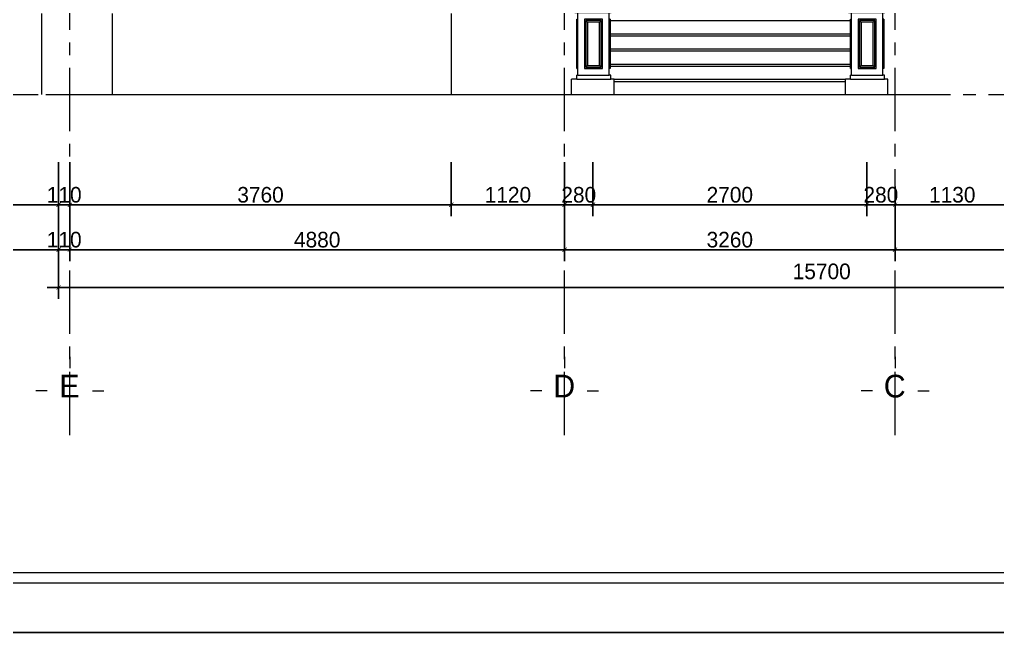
# Model space of a CAD drawing. Header units: millimetres. Extents: x 1832547 to 2001569, y -558009 to -417808.
# Drawn here: x 1882136 to 1891781, y -533453 to -527404 of the extents above; entities that cross this region are included whole.
import ezdxf
from ezdxf.enums import TextEntityAlignment as Align

# ---------------------------------------------------------------- set-up
doc = ezdxf.new("R2010")
doc.units = ezdxf.units.MM
doc.header["$MEASUREMENT"] = 0
doc.linetypes.add('CENTER', pattern=[2, 1.25, -0.25, 0.25, -0.25])
doc.layers.get('0').update_dxf_attribs({"linetype": 'CONTINUOUS'})
doc.layers.get('DEFPOINTS').update_dxf_attribs({"linetype": 'CONTINUOUS'})
for name, color, linetype, lineweight in [('AUDIT_I_160126172308-0', 7, 'CONTINUOUS', 5), ('CA-noi that', 19, 'CONTINUOUS', 9), ('CA.dim 08', 8, 'CONTINUOUS', 13), ('CA.manh 08', 8, 'CONTINUOUS', 9), ('CA.thay 145', 145, 'CONTINUOUS', 18), ('CA.tim 67', 67, 'CENTER', 9), ('CA.vat lieu 08', 8, 'CONTINUOUS', 5)]:
    doc.layers.add(name, color=color, linetype=linetype, lineweight=lineweight)
doc.styles.add('CA.JSC1', font='Vhavan.ttf', dxfattribs={"width": 0.8})
doc.styles.get("Standard").update_dxf_attribs({"font": 'roman.shx'})
doc.dimstyles.new('CA 70', dxfattribs={"dimscale": 0.7, "dimtxt": 220, "dimasz": 60, "dimexe": 160, "dimexo": 0, "dimgap": 30, "dimtad": 1, "dimdec": 0, "dimrnd": 5, "dimzin": 0, "dimdsep": 46, "dimtxsty": 'Standard', "dimblk": 'ARCHTICK', "dimcen": 0.09, "dimdle": 160, "dimclrd": 256, "dimclre": 256, "dimclrt": 255, "dimadec": 0, "dimazin": 0, "dimtfac": 1, "dimtdec": 0, "dimtix": 1, "dimtmove": 2, "dimatfit": 3, "dimldrblk": 'DOT', "dimfxl": 600, "dimfxlon": 1, "dimtolj": 1, "dimtzin": 0, "dimarcsym": 0})

# ---------------------------------------------------------------- blocks, each defined once
blk = doc.blocks.new('A$C2d76a15f')
blk.add_line((1305.6, 545.7), (27405.3, 545.7))
at = {"color": 4, "linetype": 'Continuous', "lineweight": 18}
blk.add_line((1212.4, 452.5), (27498.5, 452.5), dxfattribs=at)
at = {"layer": 'DEFPOINTS', "ltscale": 600}
blk.add_line((27951, 0), (0, 0), dxfattribs=at)
blk = doc.blocks.new('_ArchTick')
at = {"color": 1, "linetype": 'ByBlock', "const_width": 0.15}
blk.add_lwpolyline([(-0.5, -0.5), (0.5, 0.5)], dxfattribs=at)
blk = doc.blocks.new('*D100')
at = {"layer": 'CA.dim 08', "lineweight": -2, "transparency": 16777216}
for p, q in [((1881021.6, -529255.1), (1881021.6, -529787.1)), ((1882521.6, -529255.1), (1882521.6, -529787.1)), ((1882633.6, -529675.1), (1880909.6, -529675.1))]:
    blk.add_line(p, q, dxfattribs=at)
at = {"layer": 'DEFPOINTS', "color": 0, "transparency": 16777216}
for p in [(1881021.6, -529074.6), (1882521.6, -529074.6), (1881021.6, -529675.1)]:
    blk.add_point(p, dxfattribs=at)
at = {"layer": 'CA.dim 08', "lineweight": -2, "transparency": 16777216, "xscale": 42, "yscale": 42, "zscale": 42, "rotation": 180}
blk.add_blockref('_ArchTick', (1881021.6, -529675.1), dxfattribs=at)
at = {"layer": 'CA.dim 08', "lineweight": -2, "transparency": 16777216, "xscale": 42, "yscale": 42, "zscale": 42}
blk.add_blockref('_ArchTick', (1882521.6, -529675.1), dxfattribs=at)
at = {"layer": 'CA.dim 08', "color": 255, "transparency": 16777216, "insert": (1881771.6, -529577.1), "char_height": 154, "attachment_point": 5}
blk.add_mtext('\\A1;1500', dxfattribs=at)
blk = doc.blocks.new('_DOT')
at = {"color": 1, "linetype": 'ByBlock'}
blk.add_line((-0.5, 0), (-1, 0), dxfattribs=at)
at = {"color": 1, "linetype": 'ByBlock', "const_width": 0.5}
blk.add_lwpolyline([(-0.25, 0, 1), (0.25, 0, 1)], format="xyb", close=True, dxfattribs=at)
blk = doc.blocks.new('*D101')
at = {"layer": 'CA.dim 08', "lineweight": -2, "transparency": 16777216}
for p, q in [((1882521.6, -529628.6), (1882521.6, -530160.6)), ((1898221.6, -529628.6), (1898221.6, -530160.6)), ((1882409.6, -530048.6), (1898333.6, -530048.6))]:
    blk.add_line(p, q, dxfattribs=at)
at = {"layer": 'DEFPOINTS', "color": 0, "transparency": 16777216}
for p in [(1882521.6, -529028.8), (1898221.6, -529028.8), (1898221.6, -530048.6)]:
    blk.add_point(p, dxfattribs=at)
at = {"layer": 'CA.dim 08', "lineweight": -2, "transparency": 16777216, "xscale": 42, "yscale": 42, "zscale": 42, "rotation": 180}
blk.add_blockref('_ArchTick', (1882521.6, -530048.6), dxfattribs=at)
at = {"layer": 'CA.dim 08', "lineweight": -2, "transparency": 16777216, "xscale": 42, "yscale": 42, "zscale": 42}
blk.add_blockref('_ArchTick', (1898221.6, -530048.6), dxfattribs=at)
at = {"layer": 'CA.dim 08', "color": 255, "transparency": 16777216, "insert": (1890048, -529890.4), "char_height": 154, "attachment_point": 5}
blk.add_mtext('\\A1;15700', dxfattribs=at)
blk = doc.blocks.new('*D102')
at = {"layer": 'CA.dim 08', "lineweight": -2, "transparency": 16777216}
for p, q in [((1882521.6, -528812), (1882521.6, -529344)), ((1882631.6, -528812), (1882631.6, -529344)), ((1882521.6, -529232), (1882479.6, -529232)), ((1882631.6, -529232), (1882521.6, -529232)), ((1882631.6, -529232), (1882673.6, -529232))]:
    blk.add_line(p, q, dxfattribs=at)
at = {"layer": 'DEFPOINTS', "color": 0, "transparency": 16777216}
for p in [(1882521.6, -528631.4), (1882631.6, -528631.4), (1882521.6, -529232)]:
    blk.add_point(p, dxfattribs=at)
at = {"layer": 'CA.dim 08', "lineweight": -2, "transparency": 16777216, "xscale": 42, "yscale": 42, "zscale": 42}
blk.add_blockref('_ArchTick', (1882521.6, -529232), dxfattribs=at)
at = {"layer": 'CA.dim 08', "lineweight": -2, "transparency": 16777216, "xscale": 42, "yscale": 42, "zscale": 42, "rotation": 180}
blk.add_blockref('_ArchTick', (1882631.6, -529232), dxfattribs=at)
at = {"layer": 'CA.dim 08', "color": 255, "transparency": 16777216, "insert": (1882576.6, -529134), "char_height": 154, "attachment_point": 5}
blk.add_mtext('\\A1;110', dxfattribs=at)
blk = doc.blocks.new('FDBNDFJKBNFJKDNBFD')
at = {"layer": 'CA.vat lieu 08'}
for p, q in [((664804.5, -453296.5), (664804.5, -453401.5)), ((664594.5, -453611.5), (664489.5, -453611.5)), ((665014.5, -453611.5), (665119.5, -453611.5)), ((664804.5, -453926.5), (664804.5, -453821.5))]:
    blk.add_line(p, q, dxfattribs=at)
blk = doc.blocks.new('f34t43')
at = {"layer": 'CA.manh 08'}
for p, q in [((1919634.9, -524832.7), (1919634.9, -525292.5)), ((1919784.9, -524832.7), (1919634.9, -524832.7)), ((1919634.9, -524832.7), (1919650, -524847.8)), ((1919650, -524847.8), (1919650, -525277.4)), ((1919769.7, -524847.8), (1919650, -524847.8)), ((1919769.7, -524847.8), (1919769.9, -524847.7)), ((1919769.7, -525277.4), (1919769.7, -524847.8)), ((1919769.9, -524847.7), (1919784.9, -524832.7)), ((1919769.9, -525277.5), (1919769.9, -524847.7)), ((1919784.9, -525292.5), (1919784.9, -524832.7)), ((1919634.9, -525292.5), (1919649.9, -525277.5)), ((1919649.9, -525277.5), (1919650, -525277.4)), ((1919649.9, -525277.5), (1919769.9, -525277.5)), ((1919650, -525277.4), (1919769.7, -525277.4)), ((1919769.9, -525277.5), (1919769.7, -525277.4)), ((1919784.9, -525292.5), (1919769.9, -525277.5)), ((1919634.9, -525292.5), (1919784.9, -525292.5))]:
    blk.add_line(p, q, dxfattribs=at)
at = {"layer": 'CA.thay 145'}
for p, q in [((1919494.9, -524712.7), (1919494.9, -524562.7)), ((1919914.9, -524562.7), (1919494.9, -524562.7)), ((1919914.9, -524712.7), (1919914.9, -524562.7)), ((1919494.9, -524712.7), (1919524.9, -524712.7)), ((1919524.9, -524752.7), (1919524.9, -524712.7)), ((1919524.9, -524712.7), (1919884.9, -524712.7)), ((1919524.9, -524752.7), (1919554.9, -524752.7)), ((1919554.9, -524752.7), (1919864.9, -524752.7)), ((1919554.9, -524817.7), (1919554.9, -524752.7)), ((1919864.9, -524817.7), (1919864.9, -524752.7)), ((1919864.9, -524752.7), (1919884.9, -524752.7)), ((1919884.9, -524752.7), (1919884.9, -524712.7)), ((1919884.9, -524712.7), (1919914.9, -524712.7)), ((1919544.9, -524817.7), (1919554.9, -524817.7)), ((1919544.9, -525307.5), (1919544.9, -524817.7)), ((1919554.9, -525307.5), (1919554.9, -524817.7)), ((1919619.9, -524817.7), (1919619.9, -525307.5)), ((1919799.9, -524817.7), (1919619.9, -524817.7)), ((1919799.9, -525307.5), (1919799.9, -524817.7)), ((1919874.9, -524817.7), (1919864.9, -524817.7)), ((1919864.9, -525307.5), (1919864.9, -524817.7)), ((1919874.9, -524817.7), (1919874.9, -525307.5)), ((1919544.9, -525307.5), (1919554.9, -525307.5)), ((1919554.9, -525372.7), (1919544.9, -525372.7)), ((1919544.9, -525412.7), (1919544.9, -525372.7)), ((1919554.9, -525372.7), (1919554.9, -525307.5)), ((1919554.9, -525372.7), (1919864.9, -525372.7)), ((1919619.9, -525307.5), (1919799.9, -525307.5)), ((1919864.9, -525372.7), (1919864.9, -525307.5)), ((1919874.9, -525307.5), (1919864.9, -525307.5)), ((1919879.9, -525372.7), (1919864.9, -525372.7)), ((1919879.9, -525412.7), (1919879.9, -525372.7)), ((1919544.9, -525412.7), (1919494.9, -525412.7)), ((1919494.9, -525562.7), (1919494.9, -525412.7)), ((1919544.9, -525412.7), (1919879.9, -525412.7)), ((1919914.9, -525412.7), (1919879.9, -525412.7)), ((1919914.9, -525562.7), (1919914.9, -525412.7)), ((1919494.9, -525562.7), (1919914.9, -525562.7))]:
    blk.add_line(p, q, dxfattribs=at)
blk = doc.blocks.new('*D112')
at = {"layer": 'CA.manh 08', "lineweight": -2, "transparency": 16777216}
for p, q in [((1881021.6, -528812), (1881021.6, -529344)), ((1882521.6, -528848.3), (1882521.6, -529344)), ((1880909.6, -529232), (1882633.6, -529232))]:
    blk.add_line(p, q, dxfattribs=at)
at = {"layer": 'DEFPOINTS', "color": 0, "transparency": 16777216}
for p in [(1881021.6, -528174.2), (1882521.6, -528848.3), (1882521.6, -529232)]:
    blk.add_point(p, dxfattribs=at)
at = {"layer": 'CA.manh 08', "lineweight": -2, "transparency": 16777216, "xscale": 42, "yscale": 42, "zscale": 42, "rotation": 180}
blk.add_blockref('_ArchTick', (1881021.6, -529232), dxfattribs=at)
at = {"layer": 'CA.manh 08', "lineweight": -2, "transparency": 16777216, "xscale": 42, "yscale": 42, "zscale": 42}
blk.add_blockref('_ArchTick', (1882521.6, -529232), dxfattribs=at)
at = {"layer": 'CA.manh 08', "color": 255, "transparency": 16777216, "insert": (1881771.6, -529134), "char_height": 154, "attachment_point": 5}
blk.add_mtext('\\A1;1500', dxfattribs=at)
blk = doc.blocks.new('*D113')
at = {"layer": 'CA.manh 08', "lineweight": -2, "transparency": 16777216}
for p, q in [((1882631.6, -528812), (1882631.6, -529344)), ((1886393.9, -528812), (1886393.9, -529344)), ((1882519.6, -529232), (1886505.9, -529232))]:
    blk.add_line(p, q, dxfattribs=at)
at = {"layer": 'DEFPOINTS', "color": 0, "transparency": 16777216}
for p in [(1886393.9, -527909.5), (1882631.6, -528354), (1886393.9, -529232)]:
    blk.add_point(p, dxfattribs=at)
at = {"layer": 'CA.manh 08', "lineweight": -2, "transparency": 16777216, "xscale": 42, "yscale": 42, "zscale": 42, "rotation": 180}
blk.add_blockref('_ArchTick', (1882631.6, -529232), dxfattribs=at)
at = {"layer": 'CA.manh 08', "lineweight": -2, "transparency": 16777216, "xscale": 42, "yscale": 42, "zscale": 42}
blk.add_blockref('_ArchTick', (1886393.9, -529232), dxfattribs=at)
at = {"layer": 'CA.manh 08', "color": 255, "transparency": 16777216, "insert": (1884512.8, -529134), "char_height": 154, "attachment_point": 5}
blk.add_mtext('\\A1;3760', dxfattribs=at)
blk = doc.blocks.new('*D114')
at = {"layer": 'CA.manh 08', "lineweight": -2, "transparency": 16777216}
for p, q in [((1886393.9, -528812), (1886393.9, -529344)), ((1887511.6, -528812), (1887511.6, -529344)), ((1886281.9, -529232), (1887623.6, -529232))]:
    blk.add_line(p, q, dxfattribs=at)
at = {"layer": 'DEFPOINTS', "color": 0, "transparency": 16777216}
for p in [(1886393.9, -527909.5), (1887511.6, -528202.2), (1887511.6, -529232)]:
    blk.add_point(p, dxfattribs=at)
at = {"layer": 'CA.manh 08', "lineweight": -2, "transparency": 16777216, "xscale": 42, "yscale": 42, "zscale": 42, "rotation": 180}
blk.add_blockref('_ArchTick', (1886393.9, -529232), dxfattribs=at)
at = {"layer": 'CA.manh 08', "lineweight": -2, "transparency": 16777216, "xscale": 42, "yscale": 42, "zscale": 42}
blk.add_blockref('_ArchTick', (1887511.6, -529232), dxfattribs=at)
at = {"layer": 'CA.manh 08', "color": 255, "transparency": 16777216, "insert": (1886952.8, -529134), "char_height": 154, "attachment_point": 5}
blk.add_mtext('\\A1;1120', dxfattribs=at)
blk = doc.blocks.new('*D115')
at = {"layer": 'CA.manh 08', "lineweight": -2, "transparency": 16777216}
for p, q in [((1887511.6, -528812), (1887511.6, -529344)), ((1887791.6, -528812), (1887791.6, -529344)), ((1887511.6, -529232), (1887469.6, -529232)), ((1887511.6, -529232), (1887791.6, -529232)), ((1887791.6, -529232), (1887833.6, -529232))]:
    blk.add_line(p, q, dxfattribs=at)
at = {"layer": 'DEFPOINTS', "color": 0, "transparency": 16777216}
for p in [(1887791.6, -528143.6), (1887511.6, -528202.2), (1887791.6, -529232)]:
    blk.add_point(p, dxfattribs=at)
at = {"layer": 'CA.manh 08', "lineweight": -2, "transparency": 16777216, "xscale": 42, "yscale": 42, "zscale": 42}
blk.add_blockref('_ArchTick', (1887511.6, -529232), dxfattribs=at)
at = {"layer": 'CA.manh 08', "lineweight": -2, "transparency": 16777216, "xscale": 42, "yscale": 42, "zscale": 42, "rotation": 180}
blk.add_blockref('_ArchTick', (1887791.6, -529232), dxfattribs=at)
at = {"layer": 'CA.manh 08', "color": 255, "transparency": 16777216, "insert": (1887651.6, -529134), "char_height": 154, "attachment_point": 5}
blk.add_mtext('\\A1;280', dxfattribs=at)
blk = doc.blocks.new('*D116')
at = {"layer": 'CA.manh 08', "lineweight": -2, "transparency": 16777216}
for p, q in [((1887791.6, -528812), (1887791.6, -529344)), ((1890491.6, -528812), (1890491.6, -529344)), ((1887679.6, -529232), (1890603.6, -529232))]:
    blk.add_line(p, q, dxfattribs=at)
at = {"layer": 'DEFPOINTS', "color": 0, "transparency": 16777216}
for p in [(1887791.6, -528143.6), (1890491.6, -528143.6), (1890491.6, -529232)]:
    blk.add_point(p, dxfattribs=at)
at = {"layer": 'CA.manh 08', "lineweight": -2, "transparency": 16777216, "xscale": 42, "yscale": 42, "zscale": 42, "rotation": 180}
blk.add_blockref('_ArchTick', (1887791.6, -529232), dxfattribs=at)
at = {"layer": 'CA.manh 08', "lineweight": -2, "transparency": 16777216, "xscale": 42, "yscale": 42, "zscale": 42}
blk.add_blockref('_ArchTick', (1890491.6, -529232), dxfattribs=at)
at = {"layer": 'CA.manh 08', "color": 255, "transparency": 16777216, "insert": (1889141.6, -529134), "char_height": 154, "attachment_point": 5}
blk.add_mtext('\\A1;2700', dxfattribs=at)
blk = doc.blocks.new('*D117')
at = {"layer": 'CA.manh 08', "lineweight": -2, "transparency": 16777216}
for p, q in [((1890491.6, -528812), (1890491.6, -529344)), ((1890771.6, -529051.4), (1890771.6, -529344)), ((1890491.6, -529232), (1890449.6, -529232)), ((1890491.6, -529232), (1890771.6, -529232)), ((1890771.6, -529232), (1890813.6, -529232))]:
    blk.add_line(p, q, dxfattribs=at)
at = {"layer": 'DEFPOINTS', "color": 0, "transparency": 16777216}
for p in [(1890491.6, -528143.6), (1890771.6, -529051.4), (1890771.6, -529232)]:
    blk.add_point(p, dxfattribs=at)
at = {"layer": 'CA.manh 08', "lineweight": -2, "transparency": 16777216, "xscale": 42, "yscale": 42, "zscale": 42}
blk.add_blockref('_ArchTick', (1890491.6, -529232), dxfattribs=at)
at = {"layer": 'CA.manh 08', "lineweight": -2, "transparency": 16777216, "xscale": 42, "yscale": 42, "zscale": 42, "rotation": 180}
blk.add_blockref('_ArchTick', (1890771.6, -529232), dxfattribs=at)
at = {"layer": 'CA.manh 08', "color": 255, "transparency": 16777216, "insert": (1890631.6, -529134), "char_height": 154, "attachment_point": 5}
blk.add_mtext('\\A1;280', dxfattribs=at)
blk = doc.blocks.new('*D118')
at = {"layer": 'CA.manh 08', "lineweight": -2, "transparency": 16777216}
for p, q in [((1891899.3, -528812), (1891899.3, -529344)), ((1890771.6, -529051.4), (1890771.6, -529344)), ((1890659.6, -529232), (1892011.3, -529232))]:
    blk.add_line(p, q, dxfattribs=at)
at = {"layer": 'DEFPOINTS', "color": 0, "transparency": 16777216}
for p in [(1891899.3, -528143.6), (1890771.6, -529051.4), (1891899.3, -529232)]:
    blk.add_point(p, dxfattribs=at)
at = {"layer": 'CA.manh 08', "lineweight": -2, "transparency": 16777216, "xscale": 42, "yscale": 42, "zscale": 42, "rotation": 180}
blk.add_blockref('_ArchTick', (1890771.6, -529232), dxfattribs=at)
at = {"layer": 'CA.manh 08', "lineweight": -2, "transparency": 16777216, "xscale": 42, "yscale": 42, "zscale": 42}
blk.add_blockref('_ArchTick', (1891899.3, -529232), dxfattribs=at)
at = {"layer": 'CA.manh 08', "color": 255, "transparency": 16777216, "insert": (1891335.5, -529134), "char_height": 154, "attachment_point": 5}
blk.add_mtext('\\A1;1130', dxfattribs=at)
blk = doc.blocks.new('*D142')
at = {"layer": 'CA.manh 08', "lineweight": -2, "transparency": 16777216}
for p, q in [((1882521.6, -529429.6), (1882521.6, -529787.1)), ((1882631.6, -529344), (1882631.6, -529787.1)), ((1882521.6, -529675.1), (1882479.6, -529675.1)), ((1882521.6, -529675.1), (1882631.6, -529675.1)), ((1882631.6, -529675.1), (1882673.6, -529675.1))]:
    blk.add_line(p, q, dxfattribs=at)
at = {"layer": 'DEFPOINTS', "color": 0, "transparency": 16777216}
for p in [(1882521.6, -529429.6), (1882631.6, -529344), (1882631.6, -529675.1)]:
    blk.add_point(p, dxfattribs=at)
at = {"layer": 'CA.manh 08', "lineweight": -2, "transparency": 16777216, "xscale": 42, "yscale": 42, "zscale": 42}
blk.add_blockref('_ArchTick', (1882521.6, -529675.1), dxfattribs=at)
at = {"layer": 'CA.manh 08', "lineweight": -2, "transparency": 16777216, "xscale": 42, "yscale": 42, "zscale": 42, "rotation": 180}
blk.add_blockref('_ArchTick', (1882631.6, -529675.1), dxfattribs=at)
at = {"layer": 'CA.manh 08', "color": 255, "transparency": 16777216, "insert": (1882576.6, -529577.1), "char_height": 154, "attachment_point": 5}
blk.add_mtext('\\A1;110', dxfattribs=at)
blk = doc.blocks.new('*D143')
at = {"layer": 'CA.manh 08', "lineweight": -2, "transparency": 16777216}
for p, q in [((1887511.6, -529255.1), (1887511.6, -529787.1)), ((1882631.6, -529344), (1882631.6, -529787.1)), ((1882519.6, -529675.1), (1887623.6, -529675.1))]:
    blk.add_line(p, q, dxfattribs=at)
at = {"layer": 'DEFPOINTS', "color": 0, "transparency": 16777216}
for p in [(1887511.6, -528736.1), (1882631.6, -529344), (1887511.6, -529675.1)]:
    blk.add_point(p, dxfattribs=at)
at = {"layer": 'CA.manh 08', "lineweight": -2, "transparency": 16777216, "xscale": 42, "yscale": 42, "zscale": 42, "rotation": 180}
blk.add_blockref('_ArchTick', (1882631.6, -529675.1), dxfattribs=at)
at = {"layer": 'CA.manh 08', "lineweight": -2, "transparency": 16777216, "xscale": 42, "yscale": 42, "zscale": 42}
blk.add_blockref('_ArchTick', (1887511.6, -529675.1), dxfattribs=at)
at = {"layer": 'CA.manh 08', "color": 255, "transparency": 16777216, "insert": (1885071.6, -529577.1), "char_height": 154, "attachment_point": 5}
blk.add_mtext('\\A1;4880', dxfattribs=at)
blk = doc.blocks.new('*D144')
at = {"layer": 'CA.manh 08', "lineweight": -2, "transparency": 16777216}
for p, q in [((1887511.6, -529255.1), (1887511.6, -529787.1)), ((1890771.6, -529255.1), (1890771.6, -529787.1)), ((1887399.6, -529675.1), (1890883.6, -529675.1))]:
    blk.add_line(p, q, dxfattribs=at)
at = {"layer": 'DEFPOINTS', "color": 0, "transparency": 16777216}
for p in [(1890771.6, -528532.2), (1887511.6, -528736.1), (1890771.6, -529675.1)]:
    blk.add_point(p, dxfattribs=at)
at = {"layer": 'CA.manh 08', "lineweight": -2, "transparency": 16777216, "xscale": 42, "yscale": 42, "zscale": 42, "rotation": 180}
blk.add_blockref('_ArchTick', (1887511.6, -529675.1), dxfattribs=at)
at = {"layer": 'CA.manh 08', "lineweight": -2, "transparency": 16777216, "xscale": 42, "yscale": 42, "zscale": 42}
blk.add_blockref('_ArchTick', (1890771.6, -529675.1), dxfattribs=at)
at = {"layer": 'CA.manh 08', "color": 255, "transparency": 16777216, "insert": (1889141.6, -529577.1), "char_height": 154, "attachment_point": 5}
blk.add_mtext('\\A1;3260', dxfattribs=at)
blk = doc.blocks.new('*D145')
at = {"layer": 'CA.manh 08', "lineweight": -2, "transparency": 16777216}
for p, q in [((1890771.6, -529255.1), (1890771.6, -529787.1)), ((1894611.6, -529255.1), (1894611.6, -529787.1)), ((1890659.6, -529675.1), (1894723.6, -529675.1))]:
    blk.add_line(p, q, dxfattribs=at)
at = {"layer": 'DEFPOINTS', "color": 0, "transparency": 16777216}
for p in [(1894611.6, -528335.8), (1890771.6, -528532.2), (1894611.6, -529675.1)]:
    blk.add_point(p, dxfattribs=at)
at = {"layer": 'CA.manh 08', "lineweight": -2, "transparency": 16777216, "xscale": 42, "yscale": 42, "zscale": 42, "rotation": 180}
blk.add_blockref('_ArchTick', (1890771.6, -529675.1), dxfattribs=at)
at = {"layer": 'CA.manh 08', "lineweight": -2, "transparency": 16777216, "xscale": 42, "yscale": 42, "zscale": 42}
blk.add_blockref('_ArchTick', (1894611.6, -529675.1), dxfattribs=at)
at = {"layer": 'CA.manh 08', "color": 255, "transparency": 16777216, "insert": (1892691.6, -529577.1), "char_height": 154, "attachment_point": 5}
blk.add_mtext('\\A1;3840', dxfattribs=at)

msp = doc.modelspace()

# ---------------------------------------------------------------- linework, layer by layer
at = {"layer": 'CA-noi that'}
for points in [[(1887951.6, -527413.6), (1890341.6, -527413.6)], [(1887951.6, -527563.6), (1890341.6, -527563.6)], [(1887951.6, -527713.6), (1890341.6, -527713.6)], [(1887951.6, -527863.6), (1890341.6, -527863.6)], [(1888001.6, -528013.6), (1890281.6, -528013.6)]]:
    msp.add_lwpolyline(points, dxfattribs=at)
at = {"layer": 'CA.manh 08'}
for points in [[(1887951.6, -527543.6), (1890341.6, -527543.6)], [(1887951.6, -527693.6), (1890341.6, -527693.6)], [(1887951.6, -527843.6), (1890341.6, -527843.6)], [(1888001.6, -527993.6), (1890281.6, -527993.6)], [(1888001.6, -528143.6), (1890281.6, -528143.6)]]:
    msp.add_lwpolyline(points, dxfattribs=at)
at = {"layer": 'CA.thay 145'}
for points in [[(1882351.6, -527343.6), (1882351.6, -528143.6)], [(1883049.3, -527343.6), (1883049.3, -528143.6)], [(1886393.9, -527343.6), (1886393.9, -528143.6)], [(1882396.6, -528143.6), (1887581.6, -528143.6)]]:
    msp.add_lwpolyline(points, dxfattribs=at)
at = {"layer": 'CA.tim 67', "ltscale": 500}
for p, q in [((1882631.6, -531504.3), (1882631.6, -514383.7)), ((1887511.6, -531504.3), (1887511.6, -514383.7)), ((1890771.6, -531504.3), (1890771.6, -514383.7))]:
    msp.add_line(p, q, dxfattribs=at)
msp.add_lwpolyline([(1877694.1, -528143.6), (1903183.7, -528143.6)], dxfattribs=at)

# ---------------------------------------------------------------- block references
at = {"layer": 'CA.dim 08'}
msp.add_blockref('f34t43', (-31913.2, -2580.9), dxfattribs=at)
at = {"layer": 'CA.dim 08', "xscale": -1.066666666666667, "yscale": 1.066666666666667, "zscale": 1.066666666666667}
for p in [(2591756.4, -47215), (2596636.4, -47215), (2599896.4, -47215)]:
    msp.add_blockref('FDBNDFJKBNFJKDNBFD', p, dxfattribs=at)
at = {"layer": 'CA.thay 145', "xscale": 1.082069156961423, "yscale": 1.082069156961423, "zscale": 1.082069156961423}
msp.add_blockref('A$C2d76a15f', (1876382.2, -533453.1), dxfattribs=at)
at = {"layer": 'CA.thay 145'}
msp.add_blockref('f34t43', (-29213.2, -2580.9), dxfattribs=at)

# ---------------------------------------------------------------- texts
at = {"layer": 'AUDIT_I_160126172308-0', "style": 'CA.JSC1'}
for s, p in [('e', (1882628.1, -531021.7)), ('D', (1887508.1, -531021.7)), ('C', (1890768.1, -531021.7))]:
    msp.add_text(s, height=224, dxfattribs=at).set_placement(p, align=Align.MIDDLE)

# ---------------------------------------------------------------- dimensions: what is measured, and where the dimension line sits
at = {"layer": 'CA.dim 08'}
for base, p1, p2, picture, middle in [((1882521.6, -529232), (1882631.6, -528631.4), (1882521.6, -528631.4), '*D102', (1882576.6, -529134)), ((1881021.6, -529675.1), (1882521.6, -529074.6), (1881021.6, -529074.6), '*D100', (1881771.6, -529577.1))]:
    dim = msp.add_linear_dim(base=base, p1=p1, p2=p2, angle=180, dimstyle='CA 70', dxfattribs=at)
    dim.commit()
    dim.dimension.update_dxf_attribs({"geometry": picture, "text_midpoint": middle})
dim = msp.add_linear_dim(base=(1898221.6, -530048.6), p1=(1882521.6, -529028.8), p2=(1898221.6, -529028.8), angle=180, dimstyle='CA 70', dxfattribs=at)
dim.commit()
dim.dimension.update_dxf_attribs({"geometry": '*D101', "text_midpoint": (1890048, -529890.4), "dimtype": 160})
at = {"layer": 'CA.manh 08'}
for base, p1, p2, picture, middle in [((1886393.9, -529232), (1882631.6, -528354), (1886393.9, -527909.5), '*D113', (1884512.8, -529134)), ((1887511.6, -529232), (1886393.9, -527909.5), (1887511.6, -528202.2), '*D114', (1886952.8, -529134)), ((1882521.6, -529232), (1881021.6, -528174.2), (1882521.6, -528848.3), '*D112', (1881771.6, -529134)), ((1887791.6, -529232), (1887511.6, -528202.2), (1887791.6, -528143.6), '*D115', (1887651.6, -529134)), ((1890491.6, -529232), (1887791.6, -528143.6), (1890491.6, -528143.6), '*D116', (1889141.6, -529134)), ((1890771.6, -529232), (1890491.6, -528143.6), (1890771.6, -529051.4), '*D117', (1890631.6, -529134)), ((1891899.3, -529232), (1890771.6, -529051.4), (1891899.3, -528143.6), '*D118', (1891335.5, -529134)), ((1894611.6, -529675.1), (1890771.6, -528532.2), (1894611.6, -528335.8), '*D145', (1892691.6, -529577.1)), ((1890771.6, -529675.1), (1887511.6, -528736.1), (1890771.6, -528532.2), '*D144', (1889141.6, -529577.1)), ((1887511.6, -529675.1), (1882631.6, -529344), (1887511.6, -528736.1), '*D143', (1885071.6, -529577.1)), ((1882631.6, -529675.1), (1882521.6, -529429.6), (1882631.6, -529344), '*D142', (1882576.6, -529577.1))]:
    dim = msp.add_linear_dim(base=base, p1=p1, p2=p2, dimstyle='CA 70', dxfattribs=at)
    dim.commit()
    dim.dimension.update_dxf_attribs({"geometry": picture, "text_midpoint": middle})

doc.saveas('drawing.dxf')
